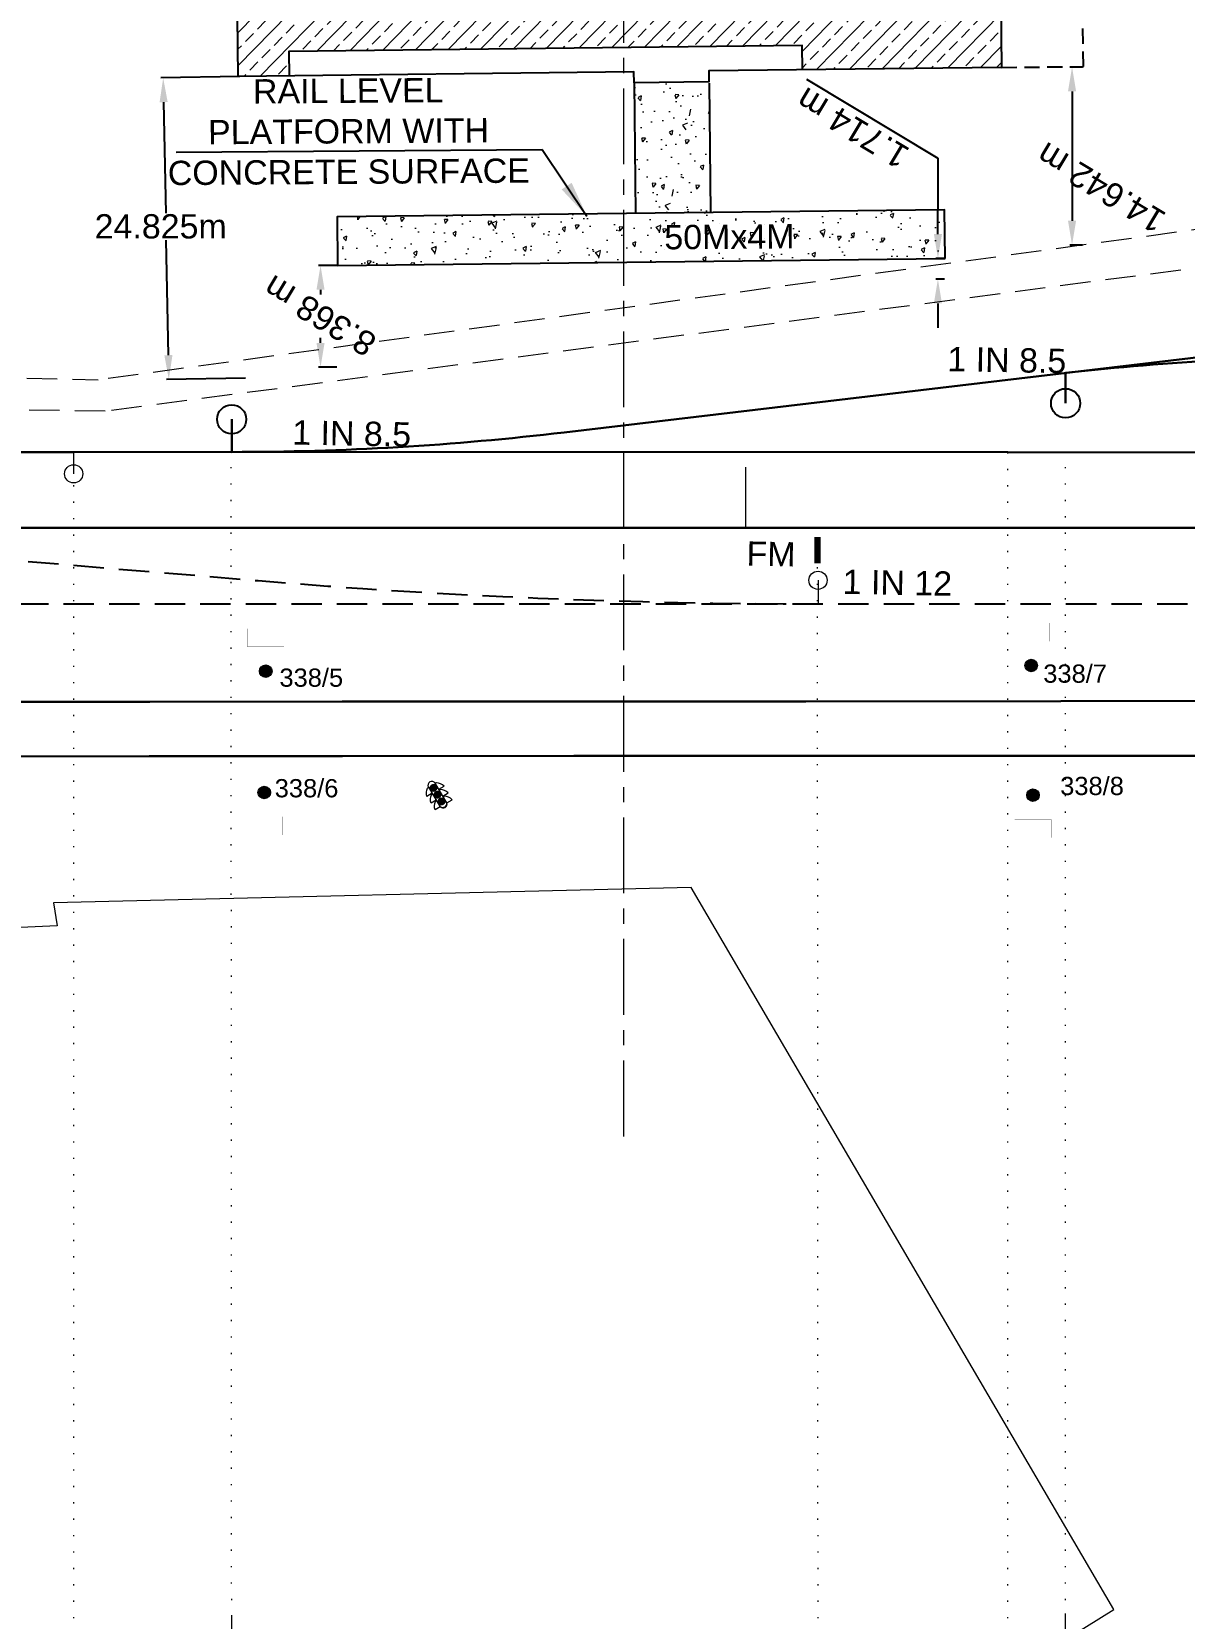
# Model space of a CAD drawing. Header units: metres. Extents: x 592467 to 614288, y 3398001 to 3402649.
# Drawn here: x 594693.1 to 594787.9, y 3398629.6 to 3398760.2 of the extents above; entities that cross this region are included whole.
import ezdxf
from ezdxf.enums import TextEntityAlignment as Align

# ---------------------------------------------------------------- set-up
doc = ezdxf.new("R2010")
doc.units = ezdxf.units.M
doc.header["$MEASUREMENT"] = 0
for name, pattern in [('CENTER', [2, 1.25, -0.25, 0.25, -0.25]), ('DASHED', [0.75, 0.5, -0.25]), ('DASHED2', [0.375, 0.25, -0.125]), ('DOT', [0.25, 0, -0.25])]:
    doc.linetypes.add(name, pattern=pattern)
doc.layers.get('0').update_dxf_attribs({"lineweight": 0})
doc.layers.get('Defpoints').update_dxf_attribs({"lineweight": 0})
for name, color, linetype, lineweight in [('A-HATCH 1', 8, 'Continuous', 5), ('Bounary Dim', 10, 'Continuous', 13), ('Cart Track', 34, 'Continuous', 0), ('Compound Wall', 7, 'Continuous', 13), ('DFCC BOUNDARY', 6, 'CENTER', 0), ('Existing IR Track', 143, 'Continuous', 0), ("NEW CHAWAPAIL STN. SRJ's", 10, 'Continuous', 0), ("NEW KHANNA CROSSING STN. SRJ's", 10, 'Continuous', 0), ('OHE MAST', 7, 'Continuous', 0), ('OHE MAST TEXT', 7, 'Continuous', 0), ('Proposed Chainage', 10, 'Continuous', 0), ('PROPOSED FEATURES', 1, 'Continuous', 0), ('Sign Board', 7, 'Continuous', 13)]:
    doc.layers.add(name, color=color, linetype=linetype, lineweight=lineweight)
doc.layers.add('IR PROPOSALS', color=190, linetype='Continuous')
doc.layers.add('NEW KHANNA LOOP LINES', color=1, linetype='Continuous')
doc.styles.add('ARIAL', font='arial.ttf')
doc.styles.get("Standard").update_dxf_attribs({"font": 'arial.ttf'})
doc.styles.add('Style-Arial', font='arial.ttf')
doc.dimstyles.new('DIM', dxfattribs={"dimtxt": 2.5, "dimasz": 2.5, "dimexe": 0.18, "dimexo": 0.0625, "dimgap": 0.09, "dimtad": 0, "dimtih": 1, "dimtoh": 1, "dimdec": 3, "dimzin": 0, "dimdsep": 46, "dimtxsty": 'Standard', "dimcen": 0.09, "dimaunit": 1, "dimadec": 5, "dimazin": 0, "dimtfac": 1, "dimtdec": 3, "dimtofl": 0, "dimtmove": 0, "dimatfit": 3, "dimfxl": 1, "dimtolj": 1, "dimtzin": 0, "dimarcsym": 0})
doc.dimstyles.get("Standard").update_dxf_attribs({"dimtxt": 8, "dimasz": 0.18, "dimexe": 0.18, "dimexo": 0.0625, "dimgap": 0.09, "dimtad": 0, "dimtih": 1, "dimtoh": 1, "dimdec": 3, "dimzin": 0, "dimdsep": 46, "dimtxsty": 'Standard', "dimcen": 0.09, "dimadec": 0, "dimazin": 0, "dimtfac": 1, "dimtdec": 3, "dimtofl": 0, "dimtmove": 0, "dimatfit": 3, "dimfxl": 1, "dimtolj": 1, "dimtzin": 0, "dimarcsym": 0})
pattern_1 = [(14.69368463268816, (-739821.8074577174, 476820.7954578297), (-0.4832057778743176, 1.842698341082686), []), (14.69368463268816, (-739820.6445051552, 476820.1157112517), (-0.4832057778743176, 1.842698341082686), [0.9524999999999992, -0.4762499999999996])]

# ---------------------------------------------------------------- blocks, each defined once
blk = doc.blocks.new('SIG')
for color, points in [(1, [(-0.2159795589977875, 0.4178089566994458, 0.1802950991138887), (-0.007352102838922142, 0.3304238426935623, -0.002550329670985852), (0.005564955841691716, 0.330166121959337, -0.002550329672140715), (0.01848201452958164, 0.3304238426935626, 0.1802950991153363), (0.2271094706884469, 0.4178089566994451, -0.002653904617953797), (0.2469255312171299, 0.4380990795616526, 0.1844951788522935), (0.3293976953355013, 0.6539988614531467, 1.000000553002424), (-0.318267783644842, 0.6539988614531466, 0.1844951788522935), (-0.2357956195337465, 0.4380990795616521, -0.002653904618125866)]), (2, [(0.2271094706811713, -0.229856522302725, -0.002653904619222139), (0.2469255312244058, -0.2095663994259667, 0.1844951788485467), (0.3293976953355013, 0.006333382465527393, 1.000000553002424), (-0.318267783644842, 0.006333382465527468, 0.1844951788449604), (-0.2357956195410225, -0.209566399425967, -0.002653904619394208), (-0.2159795589977875, -0.2298565222881735, 0.1802950991051685), (-0.007352102846198153, -0.317241636279505, -0.002550329673102802), (0.00556495584169187, -0.3174993570282822, -0.002550329672589529), (0.01848201453685763, -0.3172416362795048, 0.1802950991029971)]), (3, [(0.2271094706884469, -0.8775220012757938, -0.002653904617953797), (0.2469255312171299, -0.857231878413586, 0.1844951788522935), (0.3293976953355013, -0.6413320965220919, 1.000000553002424), (-0.318267783644842, -0.641332096522092, 0.1844951788522935), (-0.2357956195337465, -0.8572318784135853, -0.002653904618190138), (-0.2159795589977875, -0.8775220012757927, 0.3955992085621711)])]:
    blk.add_hatch(color=color).paths.add_polyline_path(points)
for p, q in [((-0.3107075845618965, 0.9778316009760601), (-0.3181630623512319, -0.9038344599539414)), ((0.3292929745439324, -0.9038344602304278), (0.3218374962525559, 0.9778316009760601))]:
    blk.add_line(p, q)
at = {"flags": 128}
for points in [[(-0.3107075845618965, 0.9778316009760601), (-0.8124192605391728, 0.9778316009760601, 0.198757633659752), (-0.4245027015713273, 0.4148895965190575, 0.003814342867376566), (-0.3130350504070517, 0.3904093586170319)], [(-0.3132737442501821, 0.3301661219884409), (-0.8124192605391729, 0.3301661219884409, 0.198757633659752), (-0.4245027015713269, -0.2327758824685588, 0.003726745346412976), (-0.3155990582381497, -0.2567130196694037)], [(0.3218374962525559, 0.9778316009760601), (0.8235491722298319, 0.9778316009760601, -0.198757633659752), (0.4356326132547101, 0.414889596519059, -0.00381434286198772), (0.3241649622505045, 0.390409358660689)], [(0.3244036561154644, 0.3301661219884409), (0.823549172229832, 0.3301661219884409, -0.198757633659752), (0.4356326132547103, -0.2327758824685603, -0.003726745335139404), (0.3267289702562252, -0.2567130195966456)], [(-0.3158399039384676, -0.3174993569991784), (-0.8124192605391729, -0.3174993569991784, 0.198757633659752), (-0.4245027015713269, -0.8804413614416262, 0.003639141502233006), (-0.3181630623512307, -0.90383445995394)], [(0.326969815971097, -0.3174993569991784), (0.823549172229832, -0.3174993569991784, -0.198757633659752), (0.4356326132547114, -0.8804413614416284, -0.003639141538744628), (0.3292929729723259, -0.9038344601867743)]]:
    blk.add_lwpolyline(points, format="xyb", dxfattribs=at)
for centre, radius, start, end in [((0.005564955841691699, 0.908266355691012), 0.3238327394923963, 12.40487604794173, 167.5951239520583), ((0.005564955841691699, 0.8113775384117616), 0.3574007201457569, 27.75780727723905, 152.2421927227609), ((0.005564955841691699, -0.8955995907017495), 0.3238327394923963, 181.4571538408417, 358.5428461141178)]:
    blk.add_arc(centre, radius, start, end)
blk = doc.blocks.new('OHE MAST')
at = {"layer": 'OHE MAST'}
h = blk.add_hatch(color=256, dxfattribs=at)
edge = h.paths.add_edge_path()
edge.add_arc((0, 0), 0.5143920608792591, 0, 360)
at = {"layer": 'OHE MAST', "lineweight": 13, "const_width": 0.01, "flags": 128}
for points in [[(1.500000000116415, 3.5), (1.500000000116415, 2), (-1.499999999883585, 2), (-1.499999999883585, 3.5)], [(1.164153218269348e-10, 2), (0, 0)]]:
    blk.add_lwpolyline(points, dxfattribs=at)
at = {"layer": 'OHE MAST'}
blk.add_circle((0, 0), 0.5143920608792591, dxfattribs=at)
blk = doc.blocks.new('*D212')
at = {"layer": 'Defpoints', "color": 0, "linetype": 'ByBlock', "lineweight": 13, "ltscale": 5, "transparency": 16777216}
for p in [(594779.61529015, 3398757.267069883), (594778.6799250995, 3398742.624639879), (594779.6152901496, 3398742.62463988)]:
    blk.add_point(p, dxfattribs=at)
at = {"layer": 'DFCC BOUNDARY', "color": 0, "linetype": 'ByBlock', "lineweight": -2, "ltscale": 5, "transparency": 16777216}
for p, q in [((594779.5527901484, 3398757.267069882), (594778.4999250985, 3398757.267069882)), ((594778.6799250984, 3398755.267069882), (594778.6799250981, 3398744.624639879)), ((594779.5527901478, 3398742.624639879), (594778.4999250979, 3398742.624639879))]:
    blk.add_line(p, q, dxfattribs=at)
at = {"layer": 'DFCC BOUNDARY', "color": 0, "linetype": 'ByBlock', "lineweight": 13, "ltscale": 5, "transparency": 16777216}
for points in [[(594778.3465917651, 3398755.267069882), (594779.0132584318, 3398755.267069882), (594778.6799250985, 3398757.267069882)], [(594778.3465917647, 3398744.624639879), (594779.0132584315, 3398744.624639879), (594778.679925098, 3398742.624639879)]]:
    blk.add_solid(points, dxfattribs=at)
at = {"layer": 'DFCC BOUNDARY', "color": 0, "linetype": 'ByBlock', "ltscale": 5, "transparency": 16777216, "insert": (594781.0618694129, 3398747.338362471), "char_height": 2, "attachment_point": 5, "rotation": 149.02076642633827}
blk.add_mtext('\\A1;14.642 m', dxfattribs=at)
blk = doc.blocks.new('STN BLDG')
at = {"layer": 'PROPOSED FEATURES', "lineweight": 0}
h = blk.add_hatch(dxfattribs=at)
h.set_pattern_fill('AR-CONC', color=1, scale=0.4999999999999994, angle=0.5560100592480748)
h.set_pattern_definition([(50.55601005924806, (-1.445691595327116, 0.4450301670745844), (3.589176800949542, -0.2789442439970398), [0.3749999999999991, -4.124999999999988]), (355.5560100592481, (-1.445691595327116, 0.4450301670745844), (-0.7302205672652474, 3.75405132991437), [0.2999999999999996, -3.299999999999996]), (101.007454519248, (-1.146593532998121, 0.4217848161511952), (2.858956222757592, 3.475107047065531), [0.3187009599999995, -3.505710559999995]), (46.74021005924808, (-1.455395649194724, 1.444983081733518), (5.343986435832461, -0.7757745992462953), [0.5624999999999993, -6.187499999999992]), (97.19164554924807, (-1.010063607369556, 1.380335028590345), (4.625825186500334, 4.91571371934957), [0.4780517099999994, -5.258568799999993]), (351.740174049248, (-1.455395649194724, 1.444983081733518), (4.625825183427686, 4.915713716796832), [0.4499999999999995, -4.950000004999993]), (21.55601005924807, (-0.9529931785147703, 1.199846879886174), (3.003929909515895, -1.984037574858221), [0.3749999999999996, -4.124999999999995]), (326.5560100592481, (-0.9529931785147703, 1.199846879886174), (1.181334900952346, 3.637385230667895), [0.2999999999999996, -3.299999999999996]), (72.00745479924807, (-0.7026656877789712, 1.034510416285777), (4.185264773996028, 1.653347647579556), [0.3187009499999996, -3.505710559999995]), (38.05601005924808, (-1.445691595327116, 0.4450301670745844), (0.04464431432521348, 1.664980896346389), [0, -3.259999999999996, 0, -3.349999999999996, 0, -3.312499999999996]), (8.056010059248075, (-1.445691595327116, 0.4450301670745844), (1.296148790934855, 1.984729909019889), [0, -1.909999999999997, 0, -3.184999999999996, 0, -1.262499999999998]), (328.0560100592481, (-2.560639095034457, 0.4342101470843787), (2.670080872996729, -0.08686784017696494), [0, -1.249999999999998, 0, -3.899999999999995, 0, -5.174999999999994]), (318.0560100592481, (-3.060615552363924, 0.4293581199177439), (2.910936428105911, 0.5287976943274056), [0, -1.624999999999998, 0, -2.589999999999997, 0, -3.674999999999995])])
h.paths.add_polyline_path([(-34.11167909031083, -5.399702435052312), (-36.13017024054007, -8.853062178166873), (7.036826477844262, -34.08420155306376), (9.055317627840669, -30.63084181600279)])
h.paths.add_polyline_path([(-14.13879210758769, -17.61736293758295), (-24.2449389561154, -11.65348365266836), (-25.80186401971896, -14.29178543125308), (-15.69571717119124, -20.25566471616767)], flags=24)
at = {"layer": 'PROPOSED FEATURES', "ltscale": 0.2}
h = blk.add_hatch(dxfattribs=at)
h.set_pattern_fill('ANSI33', color=256, scale=0.2999999999999996, angle=-30.30631536731186)
h.set_pattern_definition(pattern_1)
h.paths.add_polyline_path([(-28.94487319025211, -34.73000541934744), (-31.37085491372272, -38.88052527885884), (-27.48535879212432, -41.15160044422373), (-25.05935160350055, -37.00103701977059), (4.492307931417599, -54.27400241605937), (8.054944812320173, -48.17882247874513), (4.43323378788773, -46.061929886695), (3.423988212598488, -47.7886097561568), (-33.03917391400319, -26.47586631961167), (-32.02992833789904, -24.74918645201251), (-46.18870326178148, -16.47337273554876), (-49.75134014256764, -22.56855267100036)])
at = {"layer": 'PROPOSED FEATURES', "lineweight": 0}
h = blk.add_hatch(dxfattribs=at)
h.set_pattern_fill('AR-CONC', color=1, scale=0.4999999999999994, angle=0.5560100561955564)
h.set_pattern_definition([(50.55601005619556, (-448588.5823046506, -3388831.699121343), (3.589176800934688, -0.2789442441882583), [0.3749999999999998, -4.124999999999997]), (355.5560100561955, (-448588.5823046506, -3388831.699121343), (-0.7302205670652466, 3.754051329953276), [0.2999999999999996, -3.299999999999999]), (101.0074545161954, (-448588.2832065882, -3388831.722366694), (2.858956222942736, 3.475107046913221), [0.3187009599999999, -3.505710559999999]), (46.74021005619555, (-448588.5920087044, -3388830.699168428), (5.34398643579114, -0.7757745995310041), [0.5624999999999996, -6.187500000000001]), (97.19164554619537, (-448588.1466766625, -3388830.763816481), (4.625825186762231, 4.91571371910313), [0.4780517099999992, -5.258568799999985]), (351.7401740461955, (-448588.5920087044, -3388830.699168428), (4.625825183689588, 4.915713716550393), [0.4500000000000001, -4.950000004999996]), (21.55601005619556, (-448588.0896062339, -3388830.94430463), (3.003929909410201, -1.984037575018263), [0.3750000000000004, -4.125000000000004]), (326.5560100561956, (-448588.0896062339, -3388830.94430463), (1.181334901146134, 3.637385230604963), [0.2999999999999992, -3.299999999999994]), (72.00745479619555, (-448587.839278743, -3388831.109641093), (4.185264774084121, 1.653347647356583), [0.3187009499999999, -3.505710559999998]), (38.05601005619556, (-448588.5823046506, -3388831.699121343), (0.04464431441391778, 1.664980896344015), [0, -3.260000000000002, 0, -3.350000000000002, 0, -3.312500000000002]), (8.056010056195566, (-448588.5823046506, -3388831.699121343), (1.296148791040597, 1.984729908950838), [0, -1.909999999999997, 0, -3.184999999999995, 0, -1.262499999999996]), (328.0560100561955, (-448589.6972521505, -3388831.709941363), (2.670080872992106, -0.0868678403192176), [0, -1.249999999999998, 0, -3.899999999999995, 0, -5.174999999999992]), (318.0560100561955, (-448590.1972286077, -3388831.71479339), (2.910936428134089, 0.5287976941723226), [0, -1.624999999999999, 0, -2.589999999999999, 0, -3.674999999999998])])
h.paths.add_polyline_path([(-14.17992925559131, -21.68299318346038), (-19.50296886133922, -18.57167286014959), (-24.87956489529461, -27.77028651768342), (-19.55856108944863, -30.88041691668332)])
at = {"layer": 'PROPOSED FEATURES', "ltscale": 0.2}
h = blk.add_hatch(dxfattribs=at)
h.set_pattern_fill('ANSI33', color=256, scale=0.2999999999999996, angle=-30.30631536731186)
h.set_pattern_definition(pattern_1)
h.paths.add_polyline_path([(-61.61207179084886, -29.52393274288625), (-55.90107812464703, -32.8620124864392), (-51.51578595943283, -25.35938291437924), (-57.22677962586749, -22.02130317501724)])
at = {"layer": 'A-HATCH 1', "color": 1, "lineweight": 25}
blk.add_lwpolyline([(-20.9339283950394, -62.57819577166811), (-50.70541013090406, -45.17674414580688)], dxfattribs=at)
at = {"layer": 'PROPOSED FEATURES', "color": 1, "lineweight": 25}
blk.add_lwpolyline([(-34.11167909031083, -5.399702435052312), (-36.13017024054007, -8.853062178166873), (7.036826477844262, -34.08420155306376), (9.055317627840669, -30.63084181600279)], close=True, dxfattribs=at)
at = {"layer": 'PROPOSED FEATURES', "color": 1, "linetype": 'DASHED2', "lineweight": 25, "ltscale": 5}
blk.add_lwpolyline([(-46.18870326178148, -16.47337273554876), (-51.99898102052975, -13.07726137526333), (-57.22677962586749, -22.02130317501724)], dxfattribs=at)
at = {"layer": 'PROPOSED FEATURES', "color": 1, "lineweight": 25}
for points in [[(-54.59043983649462, -42.90594160184264), (-59.84379589452874, -39.83535135816783), (-55.80179403082002, -32.92004410736263), (-61.61207179084886, -29.52393274288625), (-57.22677962586749, -22.02130317501724), (-51.41650186839979, -25.41741453204304), (-46.18870326178148, -16.47337273554876), (-25.38221084454563, -28.63478191802278), (-24.92805033572949, -27.8577759754844), (-19.60698757157661, -30.96794083341956), (-20.06114808120765, -31.74494677502662), (8.054944812320173, -48.17882247874513), (-5.600147819728591, -71.54080110602081), (-17.04889869014733, -64.84899831423536)], [(-49.75134014256764, -22.56855267100036), (-28.94487319025211, -34.73000541934744), (-31.37085491372272, -38.88052527885884), (-27.48535879212432, -41.15160044422373), (-25.05935160350055, -37.00103701977059), (4.492307931417599, -54.27400241605937)], [(-32.02992833789904, -24.74918645201251), (-33.03917391400319, -26.47586631961167), (3.423988212598488, -47.7886097561568), (4.43323378812056, -46.061929886695)], [(-51.41650186839979, -25.41741453204304), (-55.80179403082002, -32.92004410736263)]]:
    blk.add_lwpolyline(points, dxfattribs=at)
at = {"layer": 'PROPOSED FEATURES', "color": 1, "linetype": 'Continuous', "lineweight": 25, "flags": 128}
for points in [[(-24.87956489494536, -27.77028651814908), (-19.50296886118765, -18.57167286018579)], [(-19.60698757157661, -30.96794083341956), (-14.17992925881144, -21.68299318163059)]]:
    blk.add_lwpolyline(points, dxfattribs=at)
at = {"layer": 'PROPOSED FEATURES', "lineweight": 13}
blk.add_text('50Mx4M', height=2, rotation=149.454127472683, dxfattribs=at).set_placement((-19.80770029383712, -16.06464207058772), align=Align.MIDDLE_CENTER)
at = {"layer": 'PROPOSED FEATURES', "style": 'Style-Arial'}
for s, p in [('(69.650X27.060m)', (-1.437238127926548, -58.8473569502668)), ('BUILDING (DFC)', (-3.3950249866474, -61.6604142706598)), ('PROPOSED.STN.', (-4.406949907483863, -64.49313567445975))]:
    blk.add_text(s, height=2.5, rotation=149.1276337683513, dxfattribs=at).set_placement(p)
blk = doc.blocks.new('*D215')
at = {"layer": 'Bounary Dim', "color": 0, "lineweight": -2, "transparency": 16777216}
for p, q in [((594710.193598537, 3398756.498180305), (594703.6978015415, 3398756.376235847)), ((594703.9153088675, 3398754.379966686), (594704.0865163917, 3398745.260000621)), ((594704.3061917301, 3398733.558227341), (594704.1282350889, 3398743.03770867)), ((594710.6595594701, 3398731.677145612), (594704.1637624747, 3398731.555201154))]:
    blk.add_line(p, q, dxfattribs=at)
at = {"layer": 'Bounary Dim', "color": 0, "lineweight": 13, "transparency": 16777216}
for points in [[(594704.2485834798, 3398754.386223191), (594703.582034255, 3398754.37371018), (594703.8777698323, 3398756.37961436)], [(594704.6394663424, 3398733.564483847), (594703.9729171176, 3398733.551970835), (594704.3437307654, 3398731.558579667)]]:
    blk.add_solid(points, dxfattribs=at)
at = {"layer": 'Defpoints', "color": 0, "lineweight": 13, "transparency": 16777216}
for p in [(594710.2560875268, 3398756.4993534), (594703.8777698323, 3398756.37961436), (594710.7220484599, 3398731.678318707)]:
    blk.add_point(p, dxfattribs=at)
at = {"layer": 'Bounary Dim', "color": 0, "transparency": 16777216, "insert": (594703.6741986291, 3398744.148854646), "char_height": 2, "attachment_point": 5}
blk.add_mtext('\\A1;24.825m', dxfattribs=at)
blk = doc.blocks.new('*D199')
at = {"layer": 'Defpoints', "color": 0, "linetype": 'ByBlock', "lineweight": 13, "ltscale": 5}
for p in [(594768.2313914911, 3398741.526822597), (594767.6422367496, 3398739.812959015), (594768.2313914909, 3398739.812959015)]:
    blk.add_point(p, dxfattribs=at)
at = {"layer": 'DFCC BOUNDARY', "color": 0, "linetype": 'ByBlock', "lineweight": -2, "ltscale": 5, "transparency": 16777216}
for p, q in [((594756.8299862698, 3398756.262614159), (594767.6422367485, 3398749.771291128)), ((594767.6422367485, 3398749.771291128), (594767.6422367482, 3398745.526822597)), ((594767.6422367482, 3398743.526822597), (594767.6422367482, 3398745.526822597)), ((594768.1688914894, 3398741.526822597), (594767.4622367481, 3398741.526822597)), ((594768.1688914892, 3398739.812959014), (594767.4622367481, 3398739.812959014)), ((594767.642236748, 3398737.812959014), (594767.6422367479, 3398735.812959014))]:
    blk.add_line(p, q, dxfattribs=at)
at = {"layer": 'DFCC BOUNDARY', "color": 0, "linetype": 'ByBlock', "lineweight": 13, "ltscale": 5, "transparency": 16777216}
for points in [[(594767.3089034149, 3398743.526822597), (594767.9755700816, 3398743.526822597), (594767.6422367481, 3398741.526822597)], [(594767.3089034146, 3398737.812959014), (594767.9755700814, 3398737.812959014), (594767.6422367481, 3398739.812959014)]]:
    blk.add_solid(points, dxfattribs=at)
at = {"layer": 'DFCC BOUNDARY', "color": 0, "linetype": 'ByBlock', "ltscale": 5, "transparency": 16777216, "insert": (594760.6042087725, 3398752.241555359), "char_height": 2, "attachment_point": 5, "rotation": 149.02076642633827}
blk.add_mtext('\\A1;1.714 m', dxfattribs=at)
blk = doc.blocks.new('*D211')
at = {"layer": 'Defpoints', "color": 0, "linetype": 'ByBlock', "lineweight": 13, "ltscale": 5, "transparency": 16777216}
for p in [(594718.2348398629, 3398740.937302296), (594716.8292465187, 3398732.569325949), (594718.2348398631, 3398732.569325949)]:
    blk.add_point(p, dxfattribs=at)
at = {"layer": 'DFCC BOUNDARY', "color": 0, "linetype": 'ByBlock', "lineweight": -2, "ltscale": 5, "transparency": 16777216}
for p, q in [((594718.1723398633, 3398740.937302296), (594716.6492465187, 3398740.937302296)), ((594716.8292465188, 3398738.937302296), (594716.8292465188, 3398738.542463629)), ((594716.8292465189, 3398734.569325949), (594716.8292465189, 3398734.992405537)), ((594718.1723398635, 3398732.569325949), (594716.649246519, 3398732.569325949))]:
    blk.add_line(p, q, dxfattribs=at)
at = {"layer": 'DFCC BOUNDARY', "color": 0, "linetype": 'ByBlock', "lineweight": 13, "ltscale": 5, "transparency": 16777216}
for points in [[(594716.4959131854, 3398738.937302296), (594717.1625798522, 3398738.937302296), (594716.8292465188, 3398740.937302296)], [(594716.4959131855, 3398734.569325949), (594717.1625798523, 3398734.569325949), (594716.829246519, 3398732.569325949)]]:
    blk.add_solid(points, dxfattribs=at)
at = {"layer": 'DFCC BOUNDARY', "color": 0, "linetype": 'ByBlock', "ltscale": 5, "transparency": 16777216, "insert": (594716.7637626491, 3398736.806748965), "char_height": 2, "attachment_point": 5, "rotation": 149.02076642633824}
blk.add_mtext('\\A1;8.368 m', dxfattribs=at)

msp = doc.modelspace()

# ---------------------------------------------------------------- linework, layer by layer
at = {"layer": 'Bounary Dim', "lineweight": 30, "flags": 128}
msp.add_lwpolyline([(593380.4599038658, 3398719.339151815), (596257.2654828269, 3398719.339151806)], dxfattribs=at)
at = {"layer": 'Cart Track', "color": 3, "linetype": 'DASHED', "lineweight": 18, "ltscale": 5, "flags": 128}
for points in [[(595007.0404545609, 3398838.800554639), (594924.5118664249, 3398790.548343328), (594865.3889308234, 3398754.372633274), (594698.5395060736, 3398731.52008878)], [(595010.6851065999, 3398837.108832092), (594926.2060193631, 3398787.716217231), (594865.9392551826, 3398750.840629701), (594699.1003472072, 3398728.941980035)], [(594568.9466540352, 3398730.922547337), (594618.1996067399, 3398732.125522668), (594667.2664850042, 3398732.558761233), (594692.1863913413, 3398731.693918515), (594698.5395060736, 3398731.52008878)], [(594699.1003472072, 3398728.941980035), (594691.907357272, 3398729.050031788), (594667.6785888947, 3398729.988792564), (594618.2213382302, 3398729.617328355), (594568.9181296432, 3398728.806099312)]]:
    msp.add_lwpolyline(points, dxfattribs=at)
at = {"layer": 'Compound Wall', "lineweight": 13, "flags": 128}
for points in [[(594782.1158073444, 3398630.318129147), (594747.3195907185, 3398689.758876938), (594694.8450099176, 3398688.475334256), (594695.1577524978, 3398686.587716206), (594565.2467887949, 3398680.6705216), (594527.4855990356, 3398680.569041063), (594528.7152480439, 3398676.210006506), (594577.1397276942, 3398598.139694133), (594585.9703450894, 3398582.990437819)], [(594699.8473873979, 3398579.130711568), (594782.1158073444, 3398630.318129147)]]:
    msp.add_lwpolyline(points, dxfattribs=at)
at = {"layer": 'Existing IR Track', "color": 0, "lineweight": 30, "flags": 128}
for points in [[(594595.466591913, 3398705.041485885), (594606.8069808409, 3398705.029293375), (594627.8348607651, 3398705.03420769), (594648.6260713823, 3398705.039190166), (594667.7493593679, 3398705.027672762), (594686.6523673127, 3398705.01628846), (594702.7697224817, 3398705.031526988), (594718.5977493408, 3398705.04650745), (594737.7414132007, 3398705.056970763), (594756.756493357, 3398705.067361928), (594777.7572106204, 3398705.082621323), (594798.6304019212, 3398705.097788061), (594816.6040746022, 3398705.117036406), (594834.4416426911, 3398705.13615047), (594852.7319372755, 3398705.152966355), (594870.9979472919, 3398705.169465312), (594890.6858296862, 3398705.133966537)], [(594595.4102080534, 3398700.567447374), (594606.8648217965, 3398700.555656859), (594627.7791136443, 3398700.568666142), (594648.6223267051, 3398700.581630915), (594667.6926068661, 3398700.561966344), (594686.729293756, 3398700.542311753), (594702.7138140644, 3398700.552087097), (594718.6399387144, 3398700.561827909), (594737.6861861062, 3398700.575648375), (594756.614720546, 3398700.589408815), (594777.7010244944, 3398700.583783094), (594816.5468251256, 3398700.579817109), (594834.3072160436, 3398700.581461588), (594852.6728218913, 3398700.568558408), (594870.9576300501, 3398700.555714453), (594890.6299879053, 3398700.559375484)]]:
    msp.add_lwpolyline(points, dxfattribs=at)
at = {"layer": 'IR PROPOSALS', "lineweight": 30}
msp.add_lwpolyline([(594709.5149182443, 3398725.589151794, 0.02952039159754861), (594736.876012754, 3398727.205981236), (594806.9160713548, 3398735.512640655, 0.04992096276445951), (594855.5364252016, 3398746.273163608), (594863.6681060496, 3398748.945963589)], format="xyb", dxfattribs=at)
for points in [[(594778.1487347541, 3398729.600872127), (594778.1487347545, 3398732.100872128)], [(594709.5149182344, 3398728.280232643), (594709.514918234, 3398725.590708996)]]:
    msp.add_lwpolyline(points, dxfattribs=at)
at = {"layer": 'IR PROPOSALS'}
for centre in [(594778.1487347541, 3398729.600872127), (594709.5149182344, 3398728.280232643)]:
    msp.add_circle(centre, 1.2, dxfattribs=at)
at = {"layer": 'IR PROPOSALS', "lineweight": 30}
msp.add_arc((594803.8568938073, 3398498.987915847), 234.526245499024, 90.01634400248167, 96.2932612730617, dxfattribs=at)
at = {"layer": "NEW CHAWAPAIL STN. SRJ's", "color": 190, "linetype": 'DOT', "lineweight": 18, "ltscale": 5, "flags": 128}
for points in [[(594709.514918234, 3398629.752833141), (594709.4691799768, 3398725.589151805)], [(594778.1487347545, 3398629.752833141), (594778.1487347544, 3398725.589151805)]]:
    msp.add_lwpolyline(points, dxfattribs=at)
at = {"layer": "NEW CHAWAPAIL STN. SRJ's", "color": 5, "linetype": 'DOT', "lineweight": 18, "ltscale": 5, "flags": 128}
msp.add_lwpolyline([(594773.389398207, 3398629.604060789), (594773.3893982074, 3398725.589151804)], dxfattribs=at)
at = {"layer": "NEW CHAWAPAIL STN. SRJ's", "linetype": 'DOT', "lineweight": 18, "ltscale": 5, "flags": 128}
for points in [[(594696.514918234, 3398629.60406079), (594696.5149114747, 3398723.796835749)], [(594757.774918234, 3398629.60406079), (594757.7327176348, 3398716.44119261)]]:
    msp.add_lwpolyline(points, dxfattribs=at)
at = {"layer": "NEW KHANNA CROSSING STN. SRJ's", "linetype": 'CENTER', "lineweight": 15, "ltscale": 5}
msp.add_line((594741.7958580973, 3398669.268317092), (594741.7958580935, 3398910.416879719), dxfattribs=at)
at = {"layer": "NEW KHANNA CROSSING STN. SRJ's", "color": 10, "linetype": 'Continuous', "lineweight": 18, "flags": 128}
for points in [[(594696.5149114747, 3398723.796835749), (594696.514918234, 3398725.589151805)], [(594757.7749144734, 3398715.033770968), (594757.774914473, 3398713.089151704)]]:
    msp.add_lwpolyline(points, dxfattribs=at)
at = {"layer": "NEW KHANNA CROSSING STN. SRJ's", "color": 10, "linetype": 'Continuous', "lineweight": 18, "const_width": 0.4999999999999999, "flags": 128}
msp.add_lwpolyline([(594757.7327176348, 3398716.44119261), (594757.7327176341, 3398718.60699381)], dxfattribs=at)
at = {"layer": "NEW KHANNA CROSSING STN. SRJ's", "color": 190, "linetype": 'Continuous', "lineweight": 18, "flags": 128}
for points in [[(594709.515027492, 3398551.716047429), (594709.5171289091, 3398629.746984607)], [(594783.6511571234, 3398551.981813421), (594783.6511571234, 3398614.326554416), (594778.1487347545, 3398614.326554416), (594778.1487347487, 3398629.999771716)]]:
    msp.add_lwpolyline(points, dxfattribs=at)
at = {"layer": "NEW KHANNA CROSSING STN. SRJ's", "color": 10, "linetype": 'Continuous', "lineweight": 20}
for centre in [(594696.5149114747, 3398723.796835749), (594757.7749144734, 3398715.033770968)]:
    msp.add_circle(centre, 0.7499999999999999, dxfattribs=at)
at = {"layer": 'NEW KHANNA LOOP LINES', "linetype": 'Continuous', "lineweight": 25, "flags": 128}
for points in [[(594773.3893982067, 3398725.589151805), (593474.2356389298, 3398725.589151809)], [(594773.389398207, 3398725.589151805), (595845.7193982068, 3398725.589151807)]]:
    msp.add_lwpolyline(points, dxfattribs=at)
msp.add_lwpolyline([(594575.3449182339, 3398719.339154242, 0.02078913486259166), (594621.4370052427, 3398721.256329719), (594650.4251955001, 3398723.671996661, -0.02078806738309685), (594696.5149144732, 3398725.589154222, -0.02078806738309685)], format="xyb", dxfattribs=at)
at = {"layer": 'NEW KHANNA LOOP LINES', "linetype": 'DASHED', "lineweight": 25, "ltscale": 5, "flags": 128}
msp.add_lwpolyline([(594636.6049182337, 3398719.339151713, -0.02078913486259421), (594682.6970052429, 3398717.421976233), (594711.6851955004, 3398715.006309291, 0.02078909214059802), (594757.7771884521, 3398713.089151728)], format="xyb", dxfattribs=at)
msp.add_lwpolyline([(594635.6793964773, 3398713.089151797), (595647.774918234, 3398713.089151789)], dxfattribs=at)
at = {"layer": 'Proposed Chainage', "linetype": 'Continuous', "lineweight": 0, "flags": 128}
msp.add_lwpolyline([(594751.7958580961, 3398724.339151805), (594751.7958580961, 3398719.339151805)], dxfattribs=at)

# ---------------------------------------------------------------- block references
at = {"layer": 'OHE MAST'}
for p, rotation in [((594712.3194204404, 3398707.556665618), 6.422904453660895e-05), ((594775.3209238087, 3398708.014610901), 6.422904453660895e-05), ((594712.1953629984, 3398697.5708723), 180.0000642290445), ((594775.4614310695, 3398697.342176669), 180.0000642290445)]:
    msp.add_blockref('OHE MAST', p, dxfattribs=dict(at, rotation=rotation))
at = {"layer": 'PROPOSED FEATURES', "rotation": 210.979233574599}
msp.add_blockref('STN BLDG', (594741.7649844566, 3398719.33915181), dxfattribs=at)
at = {"layer": 'Sign Board', "xscale": 0.9997078270984131, "yscale": 0.9997078270984131, "zscale": 0.9997078270984131, "rotation": 210.979233574599}
msp.add_blockref('SIG', (594726.4569462237, 3398697.395953651), dxfattribs=at)

# ---------------------------------------------------------------- texts
at = {"layer": 'IR PROPOSALS', "linetype": 'Continuous', "lineweight": 13, "insert": (594768.4235638512, 3398733.232769641), "char_height": 2, "attachment_point": 4, "rotation": 358.979233574599, "line_spacing_factor": 0.6003599999999999, "style": 'ARIAL'}
msp.add_mtext('1 IN 8.5', dxfattribs=at)
at = {"layer": 'IR PROPOSALS', "insert": (594714.4992376568, 3398727.189098661), "char_height": 2, "attachment_point": 4, "rotation": 358.979233574599, "line_spacing_factor": 0.6003599999999999, "style": 'ARIAL'}
msp.add_mtext('1 IN 8.5', dxfattribs=at)
at = {"layer": "NEW CHAWAPAIL STN. SRJ's", "insert": (594719.1018253088, 3398756.324215513), "char_height": 2, "width": 29.9904550112551, "attachment_point": 2, "rotation": 0.3982657513419667}
msp.add_mtext('RAIL LEVEL PLATFORM WITH CONCRETE SURFACE', dxfattribs=at)
at = {"layer": "NEW KHANNA CROSSING STN. SRJ's", "linetype": 'Continuous', "lineweight": 13, "char_height": 2, "attachment_point": 4, "rotation": 358.979233574599, "line_spacing_factor": 0.6003599999999999, "style": 'Style-Arial'}
for s, insert in [('FM', (594751.8906521663, 3398717.233869099)), ('1 IN 12', (594759.8047960928, 3398714.914321064))]:
    msp.add_mtext(s, dxfattribs=dict(at, insert=insert))
at = {"layer": 'OHE MAST TEXT', "style": 'ARIAL'}
for s, p in [('338/7', (594776.3120200871, 3398706.60158193)), ('338/5', (594713.4446420947, 3398706.271069906)), ('338/6', (594713.0551825583, 3398697.170055483)), ('338/8', (594777.7031198626, 3398697.35605774))]:
    msp.add_text(s, height=1.5, rotation=359.9792335564263, dxfattribs=at).set_placement(p)

# ---------------------------------------------------------------- dimensions: what is measured, and where the dimension line sits
at = {"layer": 'Bounary Dim'}
dim = msp.add_linear_dim(base=(594703.8777698323, 3398756.37961436), p1=(594710.7220484598, 3398731.678318706), p2=(594710.2560875267, 3398756.499353399), angle=91.07547729710451, dimstyle='Standard', override={"dimtxt": 2, "dimasz": 2, "dimdsep": 0, "dimpost": 'm', "dimtmove": 2}, dxfattribs=at)
dim.commit()
dim.dimension.update_dxf_attribs({"geometry": '*D215', "text_midpoint": (594703.6741986291, 3398744.148854646), "dimtype": 161, "text_rotation": 180})
at = {"layer": 'DFCC BOUNDARY', "color": 1, "linetype": 'ByBlock', "ltscale": 5}
for base, p1, p2, angle, override, picture, middle in [((594767.6422367496, 3398739.812959015), (594768.2313914909, 3398741.526822596), (594768.2313914907, 3398739.812959014), 269.9999999922163, {"dimtxt": 2, "dimasz": 2, "dimgap": 0.5, "dimtad": 3, "dimpost": ' m', "dimtmove": 1}, '*D199', (594766.0875053527, 3398750.704701221)), ((594778.6799250995, 3398742.624639879), (594779.6152901498, 3398757.267069882), (594779.6152901491, 3398742.624639879), 269.9999999972668, {"dimtxt": 2, "dimasz": 2, "dimgap": 0.5, "dimtad": 3, "dimpost": ' m', "dimtmove": 2}, '*D212', (594781.0618694129, 3398747.338362471)), ((594716.8292465187, 3398732.569325949), (594718.2348398629, 3398740.937302296), (594718.2348398631, 3398732.569325949), 270.00000000159423, {"dimtxt": 2, "dimasz": 2, "dimgap": 0.5, "dimtad": 3, "dimpost": ' m', "dimtmove": 2}, '*D211', (594716.7637626491, 3398736.806748965))]:
    dim = msp.add_linear_dim(base=base, p1=p1, p2=p2, angle=angle, dimstyle='DIM', override=override, dxfattribs=at)
    dim.commit()
    dim.dimension.update_dxf_attribs({"geometry": picture, "text_midpoint": middle, "dimtype": 161})

# ---------------------------------------------------------------- leaders
at = {"layer": "NEW CHAWAPAIL STN. SRJ's", "lineweight": 13}
msp.add_leader([(594738.7542405208, 3398744.982832906), (594735.0824720422, 3398750.459039125), (594704.9466152675, 3398750.251723988)], dimstyle='Standard', override={"dimasz": 3, "dimgap": 0.25}, dxfattribs=at)

doc.saveas('drawing.dxf')
